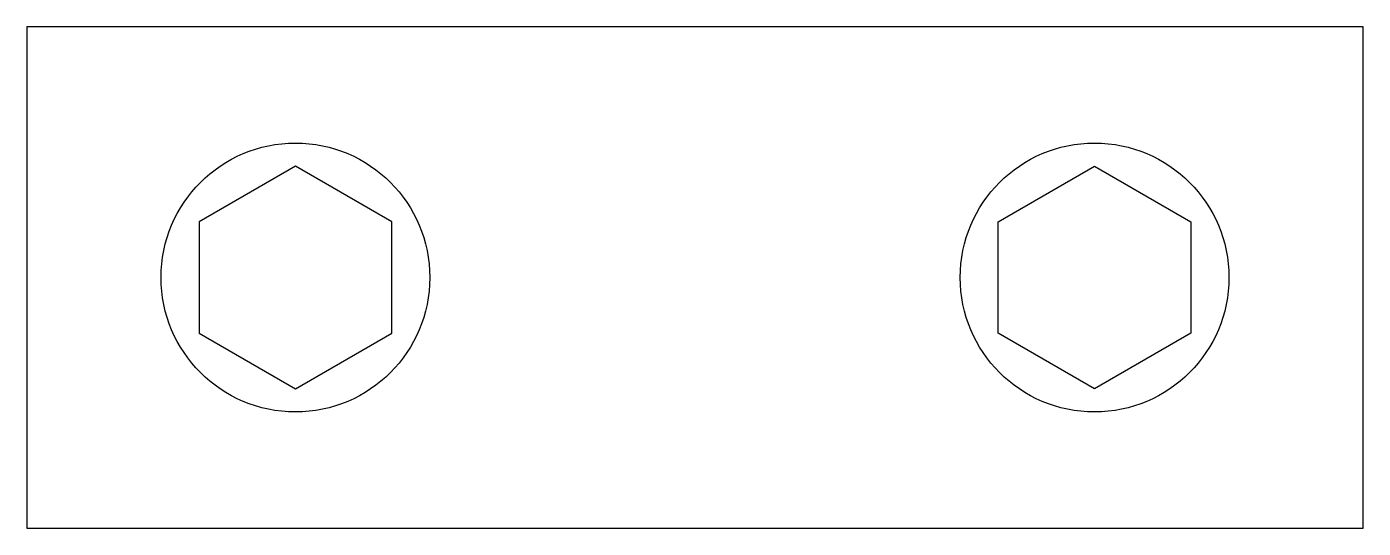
# Model space of a CAD drawing. Header units: millimetres. Extents: x -2934.396 to -2933.729, y 3719.436 to 3719.686.
import ezdxf

# ---------------------------------------------------------------- set-up
doc = ezdxf.new("R2010")
doc.units = ezdxf.units.MM
doc.header["$LTSCALE"] = 10
doc.layers.add('Ele_diagramas', color=2, linetype='Continuous')

msp = doc.modelspace()

# ---------------------------------------------------------------- linework, layer by layer
at = {"layer": 'Ele_diagramas', "color": 3}
msp.add_lwpolyline([(-2933.7291, 3719.43618), (-2933.7291, 3719.68618), (-2934.39577, 3719.68618), (-2934.39577, 3719.43618)], close=True, dxfattribs=at)
at = {"layer": 'Ele_diagramas', "color": 1}
for points in [[(-2934.26174, 3719.61665), (-2934.30978, 3719.58891), (-2934.30978, 3719.53344), (-2934.26174, 3719.5057), (-2934.21369, 3719.53344), (-2934.21369, 3719.58891)], [(-2933.86313, 3719.61665), (-2933.81509, 3719.58891), (-2933.81509, 3719.53344), (-2933.86313, 3719.5057), (-2933.91118, 3719.53344), (-2933.91118, 3719.58891)]]:
    msp.add_lwpolyline(points, close=True, dxfattribs=at)
at = {"layer": 'Ele_diagramas', "color": 2}
msp.add_circle((-2934.26174, 3719.56118), 0.06702, dxfattribs=at)
at = {"layer": 'Ele_diagramas'}
msp.add_circle((-2933.86313, 3719.56118), 0.06702, dxfattribs=at)

doc.saveas('drawing.dxf')
